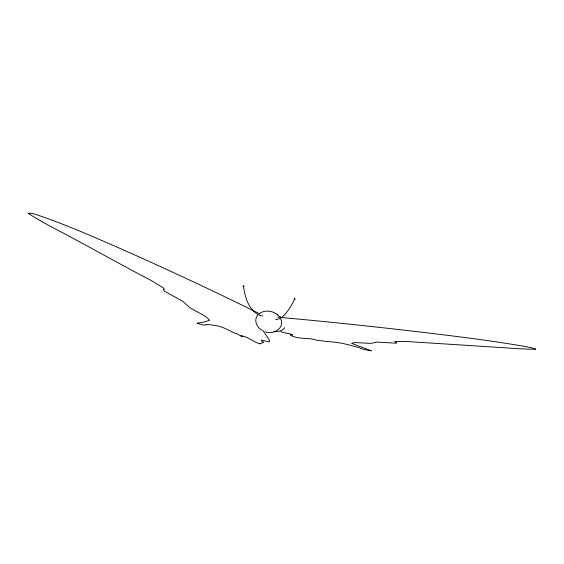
<?xml version="1.0" encoding="UTF-8"?>
<svg xmlns="http://www.w3.org/2000/svg" width="564" height="564" viewBox="0 0 564 564"><rect width="100%" height="100%" fill="white"/><g stroke="black" fill="none" stroke-linecap="round" stroke-linejoin="round"><path stroke-width="0.85" d="M284.714 327.783L281.64 330.504M257.826 315.057C253.356 320.077 256.796 327.881 262.323 330.455M259.912 313.21C265.355 309.714 272.955 310.785 277.714 314.973M265.32 331.717C273.385 335.333 285.61 327.557 280.498 318.427M273.864 331.343L276.783 331.618L280.625 330.934M277.699 317.165L279.053 317.292A431.587 35.377 6.4 0 1 460.09 336.912A154.726 12.683 6.4 0 1 521.496 345.866A35.906 2.947 6.4 0 1 535.8 349.208A69.52 5.696 6.4 0 1 506.204 347.882L405.495 341.424L394.589 341.53L396.266 342.447L396.675 343.032L396.196 343.173L377.196 342.115L370.781 343.391L354.629 342.524L351.591 343.342L371.352 350.815A25.274 2.073 6.4 0 1 359.91 347.925A170.314 13.959 6.4 0 1 356.681 347.001A129.755 10.638 6.4 0 0 343.61 343.659A11.252 0.924 6.4 0 0 326.147 341.474C320.838 340.282 317.194 340.924 314.176 339.401C306.069 337.646 297.51 339.429 290.199 334.96L292.533 334.896L292.018 334.374L282.642 332.358L281.408 331.787L280.844 330.835M279.37 316.376L280.477 316.912M277.615 314.881L278.806 316.044M263.078 330.73L269.197 339.852L269.585 341.488L268.908 341.883L261.386 340.036L261.738 341.241L263.832 342.447L260.046 343.568L260.152 343.977L256.289 342.531L247.462 337.646L241.089 335.545L242.189 336.722L241.667 336.553L237.627 334.036L233.792 332.83A11.252 1.368 25.6 0 0 218.219 326.105A129.755 15.743 25.6 0 0 208.278 324.645A170.314 20.664 25.6 0 1 205.916 324.49A25.274 3.067 25.6 0 1 197.174 323.137L203.625 322.15L209.773 320.267L205.867 316.601L190.294 307.965L182.475 301.134L164.216 291.066L163.412 289.508L164.117 289.466L164.195 288.669L163.116 287.746L151.512 280.675C119.758 264.128 88.682 246.412 56.985 229.767A69.52 8.439 25.6 0 1 28.2 213.389A35.906 4.357 25.6 0 1 39.402 215.659A154.726 18.774 25.6 0 1 92.891 236.626A431.587 52.367 25.6 0 1 257.41 312.653A3.849 0.465 25.6 0 1 259.771 313.873M294.711 299.005A58.184 17.11 -75.9 0 1 275.556 319.309M262.845 316.08A58.184 30.484 -75.9 0 1 244.275 291.116M244.127 290.312A58.184 30.484 -75.9 0 1 243.535 286.145M294.323 298.849L295.106 299.16L294.359 298.807M243.147 286.103L243.93 286.145L243.147 286.103"/></g></svg>
